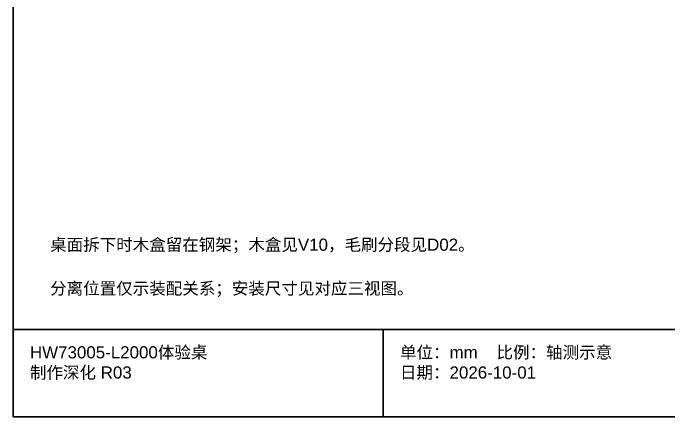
# Model space of a CAD drawing. Header units: millimetres. Extents: x 50 to 612415, y 2 to 4150.
# Drawn here: x 480050 to 481999, y 50 to 1250 of the extents above; entities that cross this region are included whole.
import ezdxf

# ---------------------------------------------------------------- set-up
doc = ezdxf.new("R2010")
doc.units = ezdxf.units.MM
doc.layers.add('FRAME', color=7, linetype='Continuous', lineweight=35)
doc.layers.add('NOTE', color=7, linetype='Continuous', lineweight=18)
doc.styles.add('CN', font='Arial Unicode.ttf')

msp = doc.modelspace()

# ---------------------------------------------------------------- linework, layer by layer
at = {"layer": 'FRAME'}
for p, q in [((480050, 310), (485890, 310)), ((481150, 50), (481150, 310))]:
    msp.add_line(p, q, dxfattribs=at)
msp.add_lwpolyline([(480050, 50), (485890, 50), (485890, 4150), (480050, 4150)], close=True, dxfattribs=at)

# ---------------------------------------------------------------- texts
at = {"layer": 'NOTE', "char_height": 36, "attachment_point": 1, "style": 'CN'}
for s, insert, width in [('桌面拆下时木盒留在钢架；木盒见V10，毛刷分段见D02。', (480160, 580), 5500), ('分离位置仅示装配关系；安装尺寸见对应三视图。', (480160, 450), 5500), ('HW73005-L2000体验桌\\P制作深化 R03', (480100, 260), 1000), ('单位：mm    比例：轴测示意\\P日期：2026-10-01', (481200, 260), 1050)]:
    msp.add_mtext(s, dxfattribs=dict(at, insert=insert, width=width))

doc.saveas('drawing.dxf')
